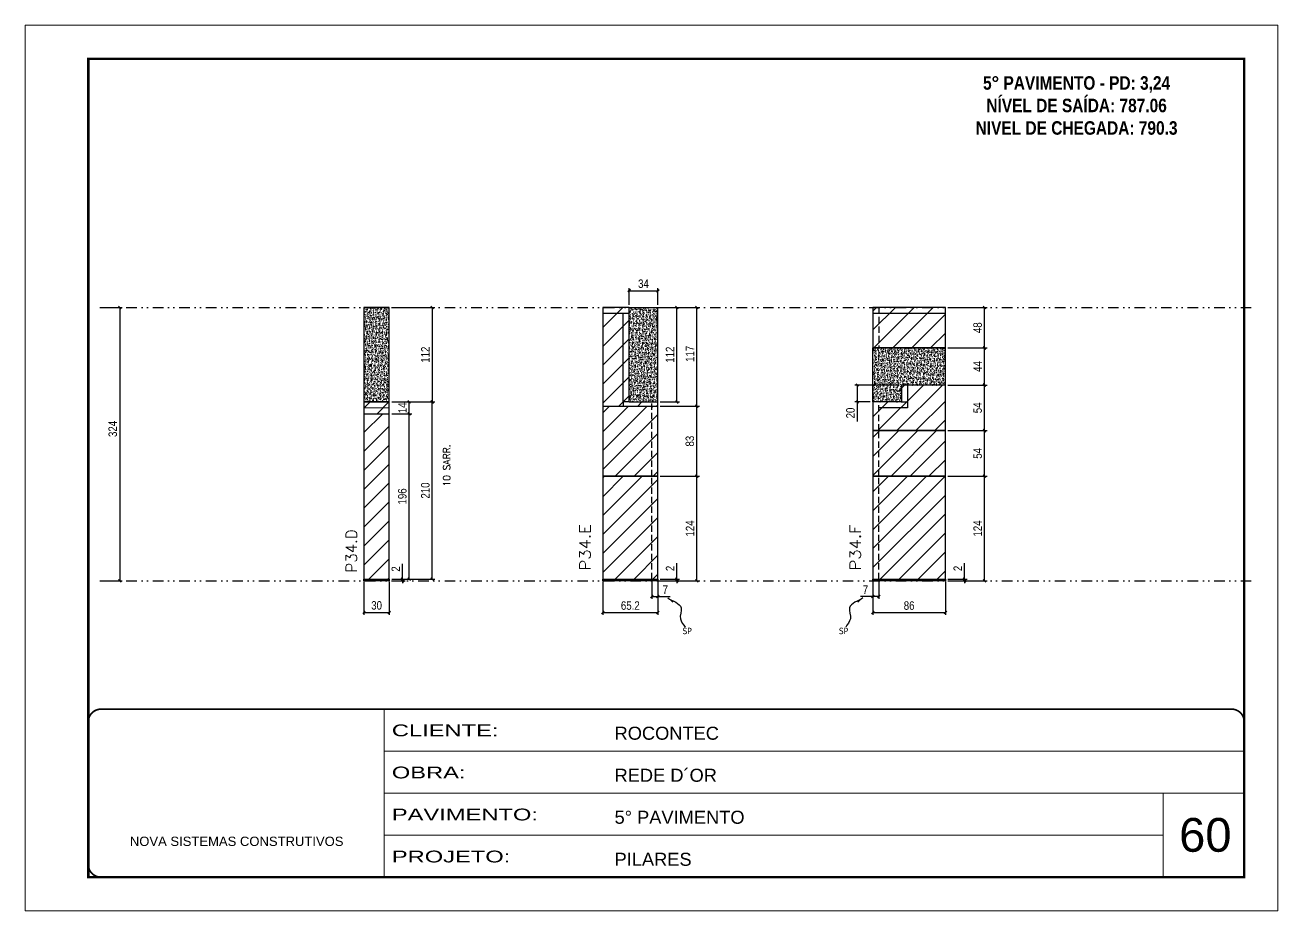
# Model space of a CAD drawing. Extents: x 28748 to 35002, y 14885 to 43501.
# Drawn here: x 33517 to 35002, y 26371 to 27421 of the extents above; entities that cross this region are included whole.
import ezdxf

# ---------------------------------------------------------------- set-up
doc = ezdxf.new("R2010")
doc.units = 0
for name, pattern in [('CONTINUO', [0]), ('DASHED', [0.75, 0.5, -0.25]), ('DIVIDE2', [0.625, 0.25, -0.125, 0, -0.125, 0, -0.125]), ('HIDDEN', [0.375, 0.25, -0.125])]:
    doc.linetypes.add(name, pattern=pattern)
for name, color, linetype, lineweight in [('CARIMBO', 255, 'Continuous', 9), ('Folhas', 255, 'Continuous', 9), ('Hachura', 251, 'Continuous', 9), ('Sarr 2.2x7', 40, 'Continuous', 9), ('SARRAFO DE PRESSAO', 251, 'DASHED', 9), ('Texto Seção', 7, 'Continuous', 15)]:
    doc.layers.add(name, color=color, linetype=linetype, lineweight=lineweight)
for name, color, linetype in [('COTA', 241, 'Continuous'), ('NOMENCLATURA', 7, 'Continuous'), ('Nível', 160, 'Continuous'), ('Painéis', 200, 'Continuous'), ('SARR_2.2x7', 40, 'Continuous'), ('Sarrafo de Pressão', 42, 'HIDDEN'), ('texto', 7, 'Continuous')]:
    doc.layers.add(name, color=color, linetype=linetype)
doc.styles.add('ARIAL', font='arial.ttf')
doc.styles.add('COTA TECNICA', font='techl___.ttf', dxfattribs={"height": 10})
doc.styles.add('COTA TECNICA-50', font='techl___.ttf', dxfattribs={"height": 10})
doc.styles.add('REGUA-120', font='ROMANS.shx', dxfattribs={"height": 15})
doc.styles.add('ROMANC', font='techb___.ttf', dxfattribs={"height": 2.5})
doc.styles.add('ROMANS', font='romans.shx')
doc.styles.get("Standard").update_dxf_attribs({"font": 'arial.ttf'})
doc.styles.add('Tecnologia', font='')
doc.styles.get('Tecnologia').set_extended_font_data('Forgotten Futurist')
doc.dimstyles.new('COTA PAINEL-50', dxfattribs={"dimtxt": 10, "dimasz": 3, "dimexe": 3, "dimexo": 3, "dimgap": 3, "dimtad": 1, "dimdec": 1, "dimzin": 12, "dimdsep": 46, "dimtxsty": 'COTA TECNICA-50', "dimblk1": 'OBLIQUE', "dimblk2": 'OBLIQUE', "dimsah": 1, "dimcen": 0.9, "dimclrd": 4, "dimclre": 4, "dimclrt": 240, "dimadec": 1, "dimazin": 3, "dimtfac": 1, "dimtdec": 1, "dimtmove": 0, "dimatfit": 3, "dimfxl": 1, "dimtolj": 1, "dimtzin": 12, "dimarcsym": 0})
doc.dimstyles.new('PAINEL', dxfattribs={"dimtxt": 10, "dimasz": 3, "dimexe": 3, "dimexo": 3, "dimgap": 3, "dimtad": 1, "dimdec": 1, "dimzin": 12, "dimdsep": 46, "dimtxsty": 'COTA TECNICA', "dimblk1": 'OBLIQUE', "dimblk2": 'OBLIQUE', "dimsah": 1, "dimcen": 0.9, "dimclrd": 4, "dimclre": 4, "dimclrt": 240, "dimadec": 1, "dimazin": 3, "dimtfac": 1, "dimtdec": 1, "dimtmove": 0, "dimatfit": 3, "dimfxl": 1, "dimtolj": 1, "dimtzin": 12, "dimarcsym": 0})
doc.dimstyles.get("Standard").update_dxf_attribs({"dimtxt": 0.18, "dimasz": 0.18, "dimexe": 0.18, "dimexo": 0.0625, "dimgap": 0.09, "dimtad": 0, "dimtih": 1, "dimtoh": 1, "dimdec": 4, "dimzin": 0, "dimdsep": 46, "dimtxsty": 'Standard', "dimcen": 0.09, "dimadec": 0, "dimazin": 0, "dimtfac": 1, "dimtdec": 4, "dimtofl": 0, "dimtmove": 0, "dimatfit": 3, "dimfxl": 1, "dimtolj": 1, "dimtzin": 0, "dimarcsym": 0})
pattern_1 = [(45, (-97089.158, -2076.637), (-11.2253202, 11.2253202), [])]

# ---------------------------------------------------------------- blocks, each defined once
blk = doc.blocks.new('9999999999')
at = {"color": 30, "linetype": 'CONTINUO'}
for p, q in [((98564.6, 34230.2), (98564.6, 34429.4)), ((98564.6, 34379.6), (99584, 34379.6)), ((98564.6, 34329.8), (99488, 34329.8)), ((99584, 34329.8), (99488, 34329.8)), ((99488, 34329.8), (99488, 34230.2)), ((98564.6, 34280), (99488, 34280))]:
    blk.add_line(p, q, dxfattribs=at)
at = {"color": 30, "linetype": 'CONTINUO', "const_width": 2}
blk.add_lwpolyline([(99584, 34230.2), (99584, 34414.4, 0.414214), (99569, 34429.4), (98229, 34429.4, 0.414214), (98214, 34414.4), (98214, 34245.2, 0.414214), (98229, 34230.2), (99584, 34230.2)], format="xyb", dxfattribs=at)
at = {"layer": 'Folhas'}
blk.add_lwpolyline([(98139, 34190.2), (99624, 34190.2), (99624, 35240.2), (98139, 35240.2)], close=True, dxfattribs=at)
at = {"layer": 'Folhas', "color": 30, "const_width": 3}
blk.add_lwpolyline([(98214, 34230.2), (99584, 34230.2), (99584, 35200.2), (98214, 35200.2)], close=True, dxfattribs=at)
at = {"color": 7, "linetype": 'Continuous', "ltscale": 5, "style": 'ARIAL'}
for s, height, p in [('ROCONTEC', 15.48, (98837.7, 34393.1)), ('REDE D´OR', 15.48, (98837.7, 34343.3)), ('5° PAVIMENTO', 15.483, (98837.7, 34293.5)), ('NOVA SISTEMAS CONSTRUTIVOS', 11.059, (98263.2, 34267.2)), ('PILARES', 15.48, (98837.7, 34243.7))]:
    blk.add_text(s, height=height, dxfattribs=at).set_placement(p)
at = {"layer": 'Folhas', "color": 7, "style": 'Tecnologia', "width": 1.5}
for s, p in [('CLIENTE:', (98573.7, 34397.2)), ('OBRA:', (98573.7, 34347.3)), ('PAVIMENTO:', (98573.7, 34297.5)), ('PROJETO:', (98573.7, 34247.7))]:
    blk.add_text(s, height=14, dxfattribs=at).set_placement(p)
blk = doc.blocks.new('_Oblique')
at = {"color": 0, "linetype": 'ByBlock', "lineweight": -2}
blk.add_line((-0.5, -0.5), (0.5, 0.5), dxfattribs=at)
blk = doc.blocks.new('*D1197')
at = {"layer": 'COTA', "color": 4, "linetype": 'ByBlock', "lineweight": -2, "transparency": 16777216}
for p, q in [((33608.3, 27086), (33632.1, 27086)), ((33629.1, 27086), (33629.1, 26762)), ((33608.3, 26762), (33632.1, 26762))]:
    blk.add_line(p, q, dxfattribs=at)
at = {"layer": 'Defpoints', "color": 0, "linetype": 'ByBlock', "transparency": 16777216}
for p in [(33605.3, 27086), (33605.3, 26762), (33629.1, 26762)]:
    blk.add_point(p, dxfattribs=at)
at = {"layer": 'COTA', "color": 4, "linetype": 'ByBlock', "lineweight": -2, "transparency": 16777216, "xscale": 3, "yscale": 3, "zscale": 3}
for p, rotation in [((33629.1, 27086), 90), ((33629.1, 26762), 270)]:
    blk.add_blockref('_Oblique', p, dxfattribs=dict(at, rotation=rotation))
at = {"layer": 'COTA', "color": 240, "linetype": 'ByBlock', "transparency": 16777216, "insert": (33620.8, 26942), "char_height": 10, "attachment_point": 5, "rotation": 90, "style": 'COTA TECNICA'}
blk.add_mtext('\\A1;324', dxfattribs=at)
blk = doc.blocks.new('*D1198')
at = {"layer": 'COTA', "color": 4, "lineweight": -2, "transparency": 16777216}
for p, q in [((33918.5, 26761), (33918.5, 26721.6)), ((33948.5, 26761), (33948.5, 26721.6)), ((33918.5, 26724.6), (33948.5, 26724.6))]:
    blk.add_line(p, q, dxfattribs=at)
at = {"layer": 'Defpoints', "color": 0, "transparency": 16777216}
for p in [(33918.5, 26764), (33948.5, 26764), (33948.5, 26724.6)]:
    blk.add_point(p, dxfattribs=at)
at = {"layer": 'COTA', "color": 4, "lineweight": -2, "transparency": 16777216, "xscale": 3, "yscale": 3, "zscale": 3, "rotation": 180}
blk.add_blockref('_Oblique', (33918.5, 26724.6), dxfattribs=at)
at = {"layer": 'COTA', "color": 4, "lineweight": -2, "transparency": 16777216, "xscale": 3, "yscale": 3, "zscale": 3}
blk.add_blockref('_Oblique', (33948.5, 26724.6), dxfattribs=at)
at = {"layer": 'COTA', "color": 240, "transparency": 16777216, "insert": (33933.5, 26732.8), "char_height": 10, "attachment_point": 5, "style": 'COTA TECNICA'}
blk.add_mtext('\\A1;30', dxfattribs=at)
blk = doc.blocks.new('*D1199')
at = {"layer": 'COTA', "color": 4, "lineweight": -2, "transparency": 16777216}
for p, q in [((33964.3, 26764), (33964.3, 26782.1)), ((33951.5, 26764), (33967.3, 26764)), ((33951.5, 26762), (33967.3, 26762)), ((33964.3, 26762), (33964.3, 26764)), ((33964.3, 26762), (33964.3, 26759))]:
    blk.add_line(p, q, dxfattribs=at)
at = {"layer": 'Defpoints', "color": 0, "transparency": 16777216}
for p in [(33948.5, 26764), (33948.5, 26762), (33964.3, 26764)]:
    blk.add_point(p, dxfattribs=at)
at = {"layer": 'COTA', "color": 4, "lineweight": -2, "transparency": 16777216, "xscale": 3, "yscale": 3, "zscale": 3}
for p, rotation in [((33964.3, 26764), 270), ((33964.3, 26762), 90)]:
    blk.add_blockref('_Oblique', p, dxfattribs=dict(at, rotation=rotation))
at = {"layer": 'COTA', "color": 240, "transparency": 16777216, "insert": (33956.3, 26776), "char_height": 10, "attachment_point": 5, "rotation": 90, "style": 'COTA TECNICA-50'}
blk.add_mtext('\\A1;2', dxfattribs=at)
blk = doc.blocks.new('*D2024')
at = {"layer": 'COTA', "color": 4, "linetype": 'ByBlock', "lineweight": -2, "transparency": 16777216}
for p, q in [((33951.5, 27086), (34002.4, 27086)), ((33999.4, 27086), (33999.4, 26974)), ((33951.5, 26974), (34002.4, 26974))]:
    blk.add_line(p, q, dxfattribs=at)
at = {"layer": 'Defpoints', "color": 0, "linetype": 'ByBlock', "transparency": 16777216}
for p in [(33948.5, 27086), (33948.5, 26974), (33999.4, 26974)]:
    blk.add_point(p, dxfattribs=at)
at = {"layer": 'COTA', "color": 4, "linetype": 'ByBlock', "lineweight": -2, "transparency": 16777216, "xscale": 3, "yscale": 3, "zscale": 3}
for p, rotation in [((33999.4, 27086), 90), ((33999.4, 26974), 270)]:
    blk.add_blockref('_Oblique', p, dxfattribs=dict(at, rotation=rotation))
at = {"layer": 'COTA', "color": 240, "linetype": 'ByBlock', "transparency": 16777216, "insert": (33991.3, 27030), "char_height": 10, "attachment_point": 5, "rotation": 90, "style": 'COTA TECNICA'}
blk.add_mtext('\\A1;112', dxfattribs=at)
blk = doc.blocks.new('*D2025')
at = {"layer": 'COTA', "color": 4, "linetype": 'ByBlock', "lineweight": -2, "transparency": 16777216}
for p, q in [((33951.5, 26974), (34002.4, 26974)), ((33999.4, 26764), (33999.4, 26974)), ((33951.5, 26764), (34002.4, 26764))]:
    blk.add_line(p, q, dxfattribs=at)
at = {"layer": 'Defpoints', "color": 0, "linetype": 'ByBlock', "transparency": 16777216}
for p in [(33948.5, 26974), (33999.4, 26974), (33948.5, 26764)]:
    blk.add_point(p, dxfattribs=at)
at = {"layer": 'COTA', "color": 4, "linetype": 'ByBlock', "lineweight": -2, "transparency": 16777216, "xscale": 3, "yscale": 3, "zscale": 3}
for p, rotation in [((33999.4, 26974), 90), ((33999.4, 26764), 270)]:
    blk.add_blockref('_Oblique', p, dxfattribs=dict(at, rotation=rotation))
at = {"layer": 'COTA', "color": 240, "linetype": 'ByBlock', "transparency": 16777216, "insert": (33991.3, 26869), "char_height": 10, "attachment_point": 5, "rotation": 90, "style": 'COTA TECNICA'}
blk.add_mtext('\\A1;210', dxfattribs=at)
blk = doc.blocks.new('*D1200')
at = {"layer": 'COTA', "color": 4, "linetype": 'ByBlock', "lineweight": -2, "transparency": 16777216}
for p, q in [((33951.5, 26960), (33975.2, 26960)), ((33972.2, 26764), (33972.2, 26960)), ((33951.5, 26764), (33975.2, 26764))]:
    blk.add_line(p, q, dxfattribs=at)
at = {"layer": 'Defpoints', "color": 0, "linetype": 'ByBlock', "transparency": 16777216}
for p in [(33948.5, 26960), (33972.2, 26960), (33948.5, 26764)]:
    blk.add_point(p, dxfattribs=at)
at = {"layer": 'COTA', "color": 4, "linetype": 'ByBlock', "lineweight": -2, "transparency": 16777216, "xscale": 3, "yscale": 3, "zscale": 3}
for p, rotation in [((33972.2, 26960), 90), ((33972.2, 26764), 270)]:
    blk.add_blockref('_Oblique', p, dxfattribs=dict(at, rotation=rotation))
at = {"layer": 'COTA', "color": 240, "linetype": 'ByBlock', "transparency": 16777216, "insert": (33964, 26862), "char_height": 10, "attachment_point": 5, "rotation": 90, "style": 'COTA TECNICA'}
blk.add_mtext('\\A1;196', dxfattribs=at)
blk = doc.blocks.new('*D1201')
at = {"layer": 'COTA', "color": 4, "linetype": 'ByBlock', "lineweight": -2, "transparency": 16777216}
for p, q in [((33951.5, 26974), (33975.2, 26974)), ((33972.2, 26960), (33972.2, 26974)), ((33951.5, 26960), (33975.2, 26960))]:
    blk.add_line(p, q, dxfattribs=at)
at = {"layer": 'Defpoints', "color": 0, "linetype": 'ByBlock', "transparency": 16777216}
for p in [(33948.5, 26974), (33972.2, 26974), (33948.5, 26960)]:
    blk.add_point(p, dxfattribs=at)
at = {"layer": 'COTA', "color": 4, "linetype": 'ByBlock', "lineweight": -2, "transparency": 16777216, "xscale": 3, "yscale": 3, "zscale": 3}
for p, rotation in [((33972.2, 26974), 90), ((33972.2, 26960), 270)]:
    blk.add_blockref('_Oblique', p, dxfattribs=dict(at, rotation=rotation))
at = {"layer": 'COTA', "color": 240, "linetype": 'ByBlock', "transparency": 16777216, "insert": (33964.1, 26967), "char_height": 10, "attachment_point": 5, "rotation": 90, "style": 'COTA TECNICA'}
blk.add_mtext('\\A1;14', dxfattribs=at)
blk = doc.blocks.new('*D1202')
at = {"layer": 'COTA', "color": 4, "lineweight": -2, "transparency": 16777216}
for p, q in [((34201.6, 26761), (34201.6, 26721.5)), ((34266.8, 26761), (34266.8, 26721.5)), ((34201.6, 26724.5), (34266.8, 26724.5))]:
    blk.add_line(p, q, dxfattribs=at)
at = {"layer": 'Defpoints', "color": 0, "transparency": 16777216}
for p in [(34201.6, 26764), (34266.8, 26764), (34266.8, 26724.5)]:
    blk.add_point(p, dxfattribs=at)
at = {"layer": 'COTA', "color": 4, "lineweight": -2, "transparency": 16777216, "xscale": 3, "yscale": 3, "zscale": 3, "rotation": 180}
blk.add_blockref('_Oblique', (34201.6, 26724.5), dxfattribs=at)
at = {"layer": 'COTA', "color": 4, "lineweight": -2, "transparency": 16777216, "xscale": 3, "yscale": 3, "zscale": 3}
blk.add_blockref('_Oblique', (34266.8, 26724.5), dxfattribs=at)
at = {"layer": 'COTA', "color": 240, "transparency": 16777216, "insert": (34234.2, 26732.6), "char_height": 10, "attachment_point": 5, "style": 'COTA TECNICA'}
blk.add_mtext('\\A1;65.2', dxfattribs=at)
blk = doc.blocks.new('*D1203')
at = {"layer": 'COTA', "color": 4, "lineweight": -2, "transparency": 16777216}
for p, q in [((34269.8, 27086), (34316.1, 27086)), ((34313.1, 26969), (34313.1, 27086)), ((34269.8, 26969), (34316.1, 26969))]:
    blk.add_line(p, q, dxfattribs=at)
at = {"layer": 'Defpoints', "color": 0, "transparency": 16777216}
for p in [(34266.8, 27086), (34313.1, 27086), (34266.8, 26969)]:
    blk.add_point(p, dxfattribs=at)
at = {"layer": 'COTA', "color": 4, "lineweight": -2, "transparency": 16777216, "xscale": 3, "yscale": 3, "zscale": 3}
for p, rotation in [((34313.1, 27086), 90), ((34313.1, 26969), 270)]:
    blk.add_blockref('_Oblique', p, dxfattribs=dict(at, rotation=rotation))
at = {"layer": 'COTA', "color": 240, "transparency": 16777216, "insert": (34305, 27031), "char_height": 10, "attachment_point": 5, "rotation": 90, "style": 'COTA TECNICA'}
blk.add_mtext('\\A1;117', dxfattribs=at)
blk = doc.blocks.new('*D1204')
at = {"layer": 'COTA', "color": 4, "lineweight": -2, "transparency": 16777216}
for p, q in [((34259.8, 26761), (34259.8, 26740.5)), ((34266.8, 26759), (34266.8, 26740.5)), ((34259.8, 26743.5), (34266.8, 26743.5)), ((34266.8, 26743.5), (34281.6, 26743.5))]:
    blk.add_line(p, q, dxfattribs=at)
at = {"layer": 'Defpoints', "color": 0, "transparency": 16777216}
for p in [(34259.8, 26764), (34266.8, 26762), (34266.8, 26743.5)]:
    blk.add_point(p, dxfattribs=at)
at = {"layer": 'COTA', "color": 4, "lineweight": -2, "transparency": 16777216, "xscale": 3, "yscale": 3, "zscale": 3, "rotation": 180}
blk.add_blockref('_Oblique', (34259.8, 26743.5), dxfattribs=at)
at = {"layer": 'COTA', "color": 4, "lineweight": -2, "transparency": 16777216, "xscale": 3, "yscale": 3, "zscale": 3}
blk.add_blockref('_Oblique', (34266.8, 26743.5), dxfattribs=at)
at = {"layer": 'COTA', "color": 240, "transparency": 16777216, "insert": (34275.7, 26751.5), "char_height": 10, "attachment_point": 5, "style": 'COTA TECNICA-50'}
blk.add_mtext('\\A1;7', dxfattribs=at)
blk = doc.blocks.new('*D1205')
at = {"layer": 'COTA', "color": 4, "lineweight": -2, "transparency": 16777216}
for p, q in [((34269.8, 26886), (34316.1, 26886)), ((34313.1, 26762), (34313.1, 26886)), ((34269.8, 26762), (34316.1, 26762))]:
    blk.add_line(p, q, dxfattribs=at)
at = {"layer": 'Defpoints', "color": 0, "transparency": 16777216}
for p in [(34266.8, 26886), (34313.1, 26886), (34266.8, 26762)]:
    blk.add_point(p, dxfattribs=at)
at = {"layer": 'COTA', "color": 4, "lineweight": -2, "transparency": 16777216, "xscale": 3, "yscale": 3, "zscale": 3}
for p, rotation in [((34313.1, 26886), 90), ((34313.1, 26762), 270)]:
    blk.add_blockref('_Oblique', p, dxfattribs=dict(at, rotation=rotation))
at = {"layer": 'COTA', "color": 240, "transparency": 16777216, "insert": (34305, 26824), "char_height": 10, "attachment_point": 5, "rotation": 90, "style": 'COTA TECNICA-50'}
blk.add_mtext('\\A1;124', dxfattribs=at)
blk = doc.blocks.new('*D1206')
at = {"layer": 'COTA', "color": 4, "lineweight": -2, "transparency": 16777216}
for p, q in [((34289.4, 26764), (34289.4, 26782.8)), ((34269.8, 26764), (34292.4, 26764)), ((34269.8, 26762), (34292.4, 26762)), ((34289.4, 26762), (34289.4, 26764)), ((34289.4, 26762), (34289.4, 26759))]:
    blk.add_line(p, q, dxfattribs=at)
at = {"layer": 'Defpoints', "color": 0, "transparency": 16777216}
for p in [(34266.8, 26764), (34266.8, 26762), (34289.4, 26762)]:
    blk.add_point(p, dxfattribs=at)
at = {"layer": 'COTA', "color": 4, "lineweight": -2, "transparency": 16777216, "xscale": 3, "yscale": 3, "zscale": 3}
for p, rotation in [((34289.4, 26764), 270), ((34289.4, 26762), 90)]:
    blk.add_blockref('_Oblique', p, dxfattribs=dict(at, rotation=rotation))
at = {"layer": 'COTA', "color": 240, "transparency": 16777216, "insert": (34281.4, 26776.7), "char_height": 10, "attachment_point": 5, "rotation": 90, "style": 'COTA TECNICA-50'}
blk.add_mtext('\\A1;2', dxfattribs=at)
blk = doc.blocks.new('*D1207')
at = {"layer": 'COTA', "color": 4, "linetype": 'ByBlock', "lineweight": -2, "transparency": 16777216}
for p, q in [((34269.8, 26969), (34316.1, 26969)), ((34313.1, 26886), (34313.1, 26969)), ((34269.8, 26886), (34316.1, 26886))]:
    blk.add_line(p, q, dxfattribs=at)
at = {"layer": 'Defpoints', "color": 0, "linetype": 'ByBlock', "transparency": 16777216}
for p in [(34266.8, 26969), (34313.1, 26969), (34266.8, 26886)]:
    blk.add_point(p, dxfattribs=at)
at = {"layer": 'COTA', "color": 4, "linetype": 'ByBlock', "lineweight": -2, "transparency": 16777216, "xscale": 3, "yscale": 3, "zscale": 3}
for p, rotation in [((34313.1, 26969), 90), ((34313.1, 26886), 270)]:
    blk.add_blockref('_Oblique', p, dxfattribs=dict(at, rotation=rotation))
at = {"layer": 'COTA', "color": 240, "linetype": 'ByBlock', "transparency": 16777216, "insert": (34304.8, 26927.5), "char_height": 10, "attachment_point": 5, "rotation": 90, "style": 'COTA TECNICA'}
blk.add_mtext('\\A1;83', dxfattribs=at)
blk = doc.blocks.new('*D1208')
at = {"layer": 'COTA', "color": 4, "lineweight": -2, "transparency": 16777216}
for p, q in [((34521.7, 26761), (34521.7, 26721.5)), ((34607.7, 26761), (34607.7, 26721.5)), ((34521.7, 26724.5), (34607.7, 26724.5))]:
    blk.add_line(p, q, dxfattribs=at)
at = {"layer": 'Defpoints', "color": 0, "transparency": 16777216}
for p in [(34521.7, 26764), (34607.7, 26764), (34607.7, 26724.5)]:
    blk.add_point(p, dxfattribs=at)
at = {"layer": 'COTA', "color": 4, "lineweight": -2, "transparency": 16777216, "xscale": 3, "yscale": 3, "zscale": 3, "rotation": 180}
blk.add_blockref('_Oblique', (34521.7, 26724.5), dxfattribs=at)
at = {"layer": 'COTA', "color": 4, "lineweight": -2, "transparency": 16777216, "xscale": 3, "yscale": 3, "zscale": 3}
blk.add_blockref('_Oblique', (34607.7, 26724.5), dxfattribs=at)
at = {"layer": 'COTA', "color": 240, "transparency": 16777216, "insert": (34564.7, 26732.6), "char_height": 10, "attachment_point": 5, "style": 'COTA TECNICA'}
blk.add_mtext('\\A1;86', dxfattribs=at)
blk = doc.blocks.new('*D1209')
at = {"layer": 'COTA', "color": 4, "lineweight": -2, "transparency": 16777216}
for p, q in [((34528.7, 26761), (34528.7, 26740.5)), ((34521.7, 26759), (34521.7, 26740.5)), ((34521.7, 26743.5), (34507, 26743.5)), ((34528.7, 26743.5), (34521.7, 26743.5))]:
    blk.add_line(p, q, dxfattribs=at)
at = {"layer": 'Defpoints', "color": 0, "transparency": 16777216}
for p in [(34521.7, 26762), (34528.7, 26764), (34521.7, 26743.5)]:
    blk.add_point(p, dxfattribs=at)
at = {"layer": 'COTA', "color": 4, "lineweight": -2, "transparency": 16777216, "xscale": 3, "yscale": 3, "zscale": 3, "rotation": 180}
blk.add_blockref('_Oblique', (34521.7, 26743.5), dxfattribs=at)
at = {"layer": 'COTA', "color": 4, "lineweight": -2, "transparency": 16777216, "xscale": 3, "yscale": 3, "zscale": 3}
blk.add_blockref('_Oblique', (34528.7, 26743.5), dxfattribs=at)
at = {"layer": 'COTA', "color": 240, "transparency": 16777216, "insert": (34512.9, 26751.5), "char_height": 10, "attachment_point": 5, "style": 'COTA TECNICA-50'}
blk.add_mtext('\\A1;7', dxfattribs=at)
blk = doc.blocks.new('*D1210')
at = {"layer": 'COTA', "color": 4, "lineweight": -2, "transparency": 16777216}
for p, q in [((34610.7, 26886), (34657, 26886)), ((34654, 26762), (34654, 26886)), ((34610.7, 26762), (34657, 26762))]:
    blk.add_line(p, q, dxfattribs=at)
at = {"layer": 'Defpoints', "color": 0, "transparency": 16777216}
for p in [(34607.7, 26886), (34654, 26886), (34607.7, 26762)]:
    blk.add_point(p, dxfattribs=at)
at = {"layer": 'COTA', "color": 4, "lineweight": -2, "transparency": 16777216, "xscale": 3, "yscale": 3, "zscale": 3}
for p, rotation in [((34654, 26886), 90), ((34654, 26762), 270)]:
    blk.add_blockref('_Oblique', p, dxfattribs=dict(at, rotation=rotation))
at = {"layer": 'COTA', "color": 240, "transparency": 16777216, "insert": (34645.9, 26824), "char_height": 10, "attachment_point": 5, "rotation": 90, "style": 'COTA TECNICA-50'}
blk.add_mtext('\\A1;124', dxfattribs=at)
blk = doc.blocks.new('*D1211')
at = {"layer": 'COTA', "color": 4, "lineweight": -2, "transparency": 16777216}
for p, q in [((34630.3, 26764), (34630.3, 26782.8)), ((34610.7, 26764), (34633.3, 26764)), ((34610.7, 26762), (34633.3, 26762)), ((34630.3, 26762), (34630.3, 26764)), ((34630.3, 26762), (34630.3, 26759))]:
    blk.add_line(p, q, dxfattribs=at)
at = {"layer": 'Defpoints', "color": 0, "transparency": 16777216}
for p in [(34607.7, 26764), (34607.7, 26762), (34630.3, 26762)]:
    blk.add_point(p, dxfattribs=at)
at = {"layer": 'COTA', "color": 4, "lineweight": -2, "transparency": 16777216, "xscale": 3, "yscale": 3, "zscale": 3}
for p, rotation in [((34630.3, 26764), 270), ((34630.3, 26762), 90)]:
    blk.add_blockref('_Oblique', p, dxfattribs=dict(at, rotation=rotation))
at = {"layer": 'COTA', "color": 240, "transparency": 16777216, "insert": (34622.3, 26776.7), "char_height": 10, "attachment_point": 5, "rotation": 90, "style": 'COTA TECNICA-50'}
blk.add_mtext('\\A1;2', dxfattribs=at)
blk = doc.blocks.new('*D1212')
at = {"layer": 'COTA', "color": 4, "linetype": 'ByBlock', "lineweight": -2, "transparency": 16777216}
for p, q in [((34269.8, 27086), (34292.4, 27086)), ((34289.4, 26974), (34289.4, 27086)), ((34269.8, 26974), (34292.4, 26974))]:
    blk.add_line(p, q, dxfattribs=at)
at = {"layer": 'Defpoints', "color": 0, "linetype": 'ByBlock', "transparency": 16777216}
for p in [(34266.8, 27086), (34289.4, 27086), (34266.8, 26974)]:
    blk.add_point(p, dxfattribs=at)
at = {"layer": 'COTA', "color": 4, "linetype": 'ByBlock', "lineweight": -2, "transparency": 16777216, "xscale": 3, "yscale": 3, "zscale": 3}
for p, rotation in [((34289.4, 27086), 90), ((34289.4, 26974), 270)]:
    blk.add_blockref('_Oblique', p, dxfattribs=dict(at, rotation=rotation))
at = {"layer": 'COTA', "color": 240, "linetype": 'ByBlock', "transparency": 16777216, "insert": (34281.3, 27030), "char_height": 10, "attachment_point": 5, "rotation": 90, "style": 'COTA TECNICA'}
blk.add_mtext('\\A1;112', dxfattribs=at)
blk = doc.blocks.new('*D1213')
at = {"layer": 'COTA', "color": 4, "linetype": 'ByBlock', "lineweight": -2, "transparency": 16777216}
for p, q in [((34610.7, 26940), (34657, 26940)), ((34654, 26886), (34654, 26940)), ((34610.7, 26886), (34657, 26886))]:
    blk.add_line(p, q, dxfattribs=at)
at = {"layer": 'Defpoints', "color": 0, "linetype": 'ByBlock', "transparency": 16777216}
for p in [(34607.7, 26940), (34654, 26940), (34607.7, 26886)]:
    blk.add_point(p, dxfattribs=at)
at = {"layer": 'COTA', "color": 4, "linetype": 'ByBlock', "lineweight": -2, "transparency": 16777216, "xscale": 3, "yscale": 3, "zscale": 3}
for p, rotation in [((34654, 26940), 90), ((34654, 26886), 270)]:
    blk.add_blockref('_Oblique', p, dxfattribs=dict(at, rotation=rotation))
at = {"layer": 'COTA', "color": 240, "linetype": 'ByBlock', "transparency": 16777216, "insert": (34645.9, 26913), "char_height": 10, "attachment_point": 5, "rotation": 90, "style": 'COTA TECNICA'}
blk.add_mtext('\\A1;54', dxfattribs=at)
blk = doc.blocks.new('*D1214')
at = {"layer": 'COTA', "color": 4, "linetype": 'ByBlock', "lineweight": -2, "transparency": 16777216}
for p, q in [((34610.7, 26994), (34657, 26994)), ((34654, 26940), (34654, 26994)), ((34610.7, 26940), (34657, 26940))]:
    blk.add_line(p, q, dxfattribs=at)
at = {"layer": 'Defpoints', "color": 0, "linetype": 'ByBlock', "transparency": 16777216}
for p in [(34607.7, 26994), (34654, 26994), (34607.7, 26940)]:
    blk.add_point(p, dxfattribs=at)
at = {"layer": 'COTA', "color": 4, "linetype": 'ByBlock', "lineweight": -2, "transparency": 16777216, "xscale": 3, "yscale": 3, "zscale": 3}
for p, rotation in [((34654, 26994), 90), ((34654, 26940), 270)]:
    blk.add_blockref('_Oblique', p, dxfattribs=dict(at, rotation=rotation))
at = {"layer": 'COTA', "color": 240, "linetype": 'ByBlock', "transparency": 16777216, "insert": (34645.9, 26967), "char_height": 10, "attachment_point": 5, "rotation": 90, "style": 'COTA TECNICA'}
blk.add_mtext('\\A1;54', dxfattribs=at)
blk = doc.blocks.new('*D2026')
at = {"layer": 'COTA', "color": 4, "lineweight": -2, "transparency": 16777216}
for p, q in [((34552.7, 26994), (34500.3, 26994)), ((34503.3, 26994), (34503.3, 26974)), ((34518.7, 26974), (34500.3, 26974)), ((34503.3, 26974), (34503.3, 26950.8))]:
    blk.add_line(p, q, dxfattribs=at)
at = {"layer": 'Defpoints', "color": 0, "transparency": 16777216}
for p in [(34555.7, 26994), (34503.3, 26974), (34521.7, 26974)]:
    blk.add_point(p, dxfattribs=at)
at = {"layer": 'COTA', "color": 4, "lineweight": -2, "transparency": 16777216, "xscale": 3, "yscale": 3, "zscale": 3}
for p, rotation in [((34503.3, 26994), 90), ((34503.3, 26974), 270)]:
    blk.add_blockref('_Oblique', p, dxfattribs=dict(at, rotation=rotation))
at = {"layer": 'COTA', "color": 240, "transparency": 16777216, "insert": (34495.2, 26960.9), "char_height": 10, "attachment_point": 5, "rotation": 90, "style": 'COTA TECNICA'}
blk.add_mtext('\\A1;20', dxfattribs=at)
blk = doc.blocks.new('*D2112')
at = {"layer": 'COTA', "color": 4, "lineweight": -2, "transparency": 16777216}
for p, q in [((34610.7, 27038), (34657, 27038)), ((34654, 26994), (34654, 27038)), ((34610.7, 26994), (34657, 26994))]:
    blk.add_line(p, q, dxfattribs=at)
at = {"layer": 'Defpoints', "color": 0, "transparency": 16777216}
for p in [(34607.7, 27038), (34654, 27038), (34607.7, 26994)]:
    blk.add_point(p, dxfattribs=at)
at = {"layer": 'COTA', "color": 4, "lineweight": -2, "transparency": 16777216, "xscale": 3, "yscale": 3, "zscale": 3}
for p, rotation in [((34654, 27038), 90), ((34654, 26994), 270)]:
    blk.add_blockref('_Oblique', p, dxfattribs=dict(at, rotation=rotation))
at = {"layer": 'COTA', "color": 240, "transparency": 16777216, "insert": (34645.9, 27016), "char_height": 10, "attachment_point": 5, "rotation": 90, "style": 'COTA TECNICA-50'}
blk.add_mtext('\\A1;44', dxfattribs=at)
blk = doc.blocks.new('*D2182')
at = {"layer": 'COTA', "color": 4, "lineweight": -2, "transparency": 16777216}
for p, q in [((34232.8, 27089), (34232.8, 27108.8)), ((34232.8, 27105.8), (34266.8, 27105.8)), ((34266.8, 27089), (34266.8, 27108.8))]:
    blk.add_line(p, q, dxfattribs=at)
at = {"layer": 'Defpoints', "color": 0, "transparency": 16777216}
for p in [(34266.8, 27105.8), (34232.8, 27086), (34266.8, 27086)]:
    blk.add_point(p, dxfattribs=at)
at = {"layer": 'COTA', "color": 4, "lineweight": -2, "transparency": 16777216, "xscale": 3, "yscale": 3, "zscale": 3, "rotation": 180}
blk.add_blockref('_Oblique', (34232.8, 27105.8), dxfattribs=at)
at = {"layer": 'COTA', "color": 4, "lineweight": -2, "transparency": 16777216, "xscale": 3, "yscale": 3, "zscale": 3}
blk.add_blockref('_Oblique', (34266.8, 27105.8), dxfattribs=at)
at = {"layer": 'COTA', "color": 240, "transparency": 16777216, "insert": (34249.8, 27114.1), "char_height": 10, "attachment_point": 5, "style": 'COTA TECNICA-50'}
blk.add_mtext('\\A1;34', dxfattribs=at)
blk = doc.blocks.new('*D1450')
at = {"layer": 'COTA', "color": 4, "lineweight": -2, "transparency": 16777216}
for p, q in [((34610.7, 27086), (34657, 27086)), ((34654, 27038), (34654, 27086)), ((34610.7, 27038), (34657, 27038))]:
    blk.add_line(p, q, dxfattribs=at)
at = {"layer": 'Defpoints', "color": 0, "transparency": 16777216}
for p in [(34607.7, 27086), (34654, 27086), (34607.7, 27038)]:
    blk.add_point(p, dxfattribs=at)
at = {"layer": 'COTA', "color": 4, "lineweight": -2, "transparency": 16777216, "xscale": 3, "yscale": 3, "zscale": 3}
for p, rotation in [((34654, 27086), 90), ((34654, 27038), 270)]:
    blk.add_blockref('_Oblique', p, dxfattribs=dict(at, rotation=rotation))
at = {"layer": 'COTA', "color": 240, "transparency": 16777216, "insert": (34645.9, 27062), "char_height": 10, "attachment_point": 5, "rotation": 90, "style": 'COTA TECNICA-50'}
blk.add_mtext('\\A1;48', dxfattribs=at)

msp = doc.modelspace()

# ---------------------------------------------------------------- hatches: boundary and pattern name
at = {"layer": 'COTA', "linetype": 'ByBlock'}
h = msp.add_hatch(dxfattribs=at)
h.set_pattern_fill('AR-CONC', color=256, scale=0.03)
h.set_pattern_definition([(50, (-96208.1223, -4426.787), (5.46554007, -0.47817257), [0.5715, -6.2865]), (355, (-96208.122, -4426.787), (-1.05730264, 5.73170536), [0.4572, -5.02921753]), (100.4514447, (-96207.667, -4426.827), (4.40823741, 5.25353256), [0.48570026, -5.34270734]), (46.1842, (-96208.122, -4425.263), (8.13237123, -1.26126984), [0.85725, -9.42975]), (96.6355576, (-96207.4446, -4425.368), (7.122124, 7.42278374), [0.7285507, -8.01406824]), (351.184151, (-96208.122, -4425.263), (7.122124, 7.42278374), [0.685799, -7.54379196]), (21, (-96207.3603, -4425.644), (4.54843174, -3.06795595), [0.5715, -6.2865]), (326, (-96207.36, -4425.644), (1.85406085, 5.52563898), [0.4572, -5.0292]), (71.451445, (-96206.981, -4425.8996), (6.40249258, 2.45768307), [0.48570026, -5.34269813]), (37.5, (-96208.1223, -4426.787), (0.092658098, 2.536651166), [0, -4.96824, 0, -5.1054, 0, -5.04825]), (7.5, (-96208.1223, -4426.787), (2.004589875, 3.005417245), [0, -2.91084, 0, -4.85394, 0, -1.92405]), (327.5, (-96209.8215, -4426.787), (4.067717855, -0.17186232), [0, -1.905, 0, -5.9436, 0, -7.8867]), (317.5, (-96210.5835, -4426.787), (4.44387544, 0.76279473), [0, -2.4765, 0, -3.94716, 0, -5.6007])])
h.paths.add_polyline_path([(33918.48, 26973.98), (33948.48, 26973.98), (33948.48, 27085.98), (33918.48, 27085.98)])
h = msp.add_hatch(dxfattribs=at)
h.set_pattern_fill('AR-CONC', color=256, scale=0.03)
h.set_pattern_definition([(50, (-97089.158, -2186.6368), (5.46554007, -0.47817257), [0.5715, -6.2865]), (355, (-97089.158, -2186.637), (-1.05730264, 5.73170536), [0.4572, -5.02921753]), (100.4514447, (-97088.7025, -2186.6766), (4.40823741, 5.25353256), [0.48570026, -5.34270734]), (46.1842, (-97089.158, -2185.113), (8.13237123, -1.26126984), [0.85725, -9.42975]), (96.6355576, (-97088.48, -2185.218), (7.122124, 7.42278374), [0.7285507, -8.01406824]), (351.184151, (-97089.158, -2185.113), (7.122124, 7.42278374), [0.685799, -7.54379196]), (21, (-97088.396, -2185.4938), (4.54843174, -3.06795595), [0.5715, -6.2865]), (326, (-97088.396, -2185.494), (1.85406085, 5.52563898), [0.4572, -5.0292]), (71.451445, (-97088.017, -2185.7494), (6.40249258, 2.45768307), [0.48570026, -5.34269813]), (37.5, (-97089.158, -2186.6368), (0.092658098, 2.536651166), [0, -4.96824, 0, -5.1054, 0, -5.04825]), (7.5, (-97089.158, -2186.6368), (2.004589875, 3.005417245), [0, -2.91084, 0, -4.85394, 0, -1.92405]), (327.5, (-97090.8572, -2186.6368), (4.067717855, -0.17186232), [0, -1.905, 0, -5.9436, 0, -7.8867]), (317.5, (-97091.6192, -2186.6368), (4.44387544, 0.76279473), [0, -2.4765, 0, -3.94716, 0, -5.6007])])
h.paths.add_polyline_path([(34266.85, 27085.98), (34232.85, 27085.98)], flags=17)
h.paths.add_polyline_path([(34232.85, 27085.98), (34232.85, 26973.98), (34266.85, 26973.98), (34266.85, 27085.98)])
h = msp.add_hatch(dxfattribs=at)
h.set_pattern_fill('AR-CONC', color=256, scale=0.03)
h.set_pattern_definition([(50, (28982.8086, 36632.8853), (5.46554, -0.4781726), [0.5715, -6.2865]), (355, (28982.8086, 36632.885), (-1.0573026, 5.7317054), [0.4572, -5.0292175]), (100.451445, (28983.264, 36632.8454), (4.4082374, 5.2535326), [0.4857003, -5.3427073]), (46.1842, (28982.8086, 36634.409), (8.1323712, -1.26127), [0.85725, -9.42975]), (96.63556, (28983.486, 36634.304), (7.122124, 7.422784), [0.728551, -8.014068]), (351.18415, (28982.809, 36634.409), (7.122124, 7.422784), [0.685799, -7.543792]), (21, (28983.5706, 36634.0283), (4.5484317, -3.067956), [0.5715, -6.2865]), (326, (28983.5706, 36634.028), (1.8540609, 5.525639), [0.4572, -5.0292]), (71.451445, (28983.9496, 36633.7726), (6.4024926, 2.457683), [0.4857003, -5.342698]), (37.5, (28982.8086, 36632.8853), (0.0926581, 2.53665117), [0, -4.96824, 0, -5.1054, 0, -5.04825]), (7.5, (28982.8086, 36632.8853), (2.0045899, 3.00541724), [0, -2.91084, 0, -4.85394, 0, -1.92405]), (327.5, (28981.1093, 36632.8853), (4.06771786, -0.17186232), [0, -1.905, 0, -5.9436, 0, -7.8867]), (317.5, (28980.3473, 36632.8853), (4.4438754, 0.7627947), [0, -2.4765, 0, -3.94716, 0, -5.6007])])
h.paths.add_polyline_path([(34607.73, 26993.98), (34607.73, 27037.98), (34521.73, 27037.98), (34521.73, 26973.98), (34555.73, 26973.98), (34555.73, 26993.98)])
at = {"layer": 'Hachura'}
h = msp.add_hatch(dxfattribs=at)
h.set_pattern_fill('ANSI31', color=256, scale=5)
h.paths.add_polyline_path([(34232.85, 27085.98), (34201.65, 27085.98), (34201.65, 26968.98), (34266.85, 26968.98), (34266.85, 26973.98), (34232.85, 26973.98)])
at = {"layer": 'Hachura', "linetype": 'ByBlock'}
h = msp.add_hatch(dxfattribs=at)
h.set_pattern_fill('ANSI31', color=256, scale=5)
h.set_pattern_definition([(45, (28982.809, 33217.16), (-11.22532, 11.22532), [])])
h.paths.add_polyline_path([(34521.73, 27085.98), (34521.73, 27037.98), (34607.73, 27037.98), (34607.73, 27085.98)])
h = msp.add_hatch(dxfattribs=at)
h.set_pattern_fill('ANSI31', color=256, scale=5)
h.set_pattern_definition([(45, (28982.809, 33159.16), (-11.22532, 11.22532), [])])
h.paths.add_polyline_path([(34607.73, 26939.98), (34607.73, 26993.98), (34555.73, 26993.98), (34555.73, 26973.98), (34521.73, 26973.98), (34521.73, 26939.98)])
h = msp.add_hatch(dxfattribs=at)
h.set_pattern_fill('ANSI31', color=256, scale=5)
h.set_pattern_definition([(45, (28982.809, 36668.885), (-11.22532, 11.22532), [])])
h.paths.add_polyline_path([(33948.48, 26973.98), (33918.48, 26973.98), (33918.48, 26964.98), (33918.48, 26959.98), (33948.48, 26959.98), (33948.48, 26964.98)])
h = msp.add_hatch(dxfattribs=at)
h.set_pattern_fill('ANSI31', color=256, scale=5)
h.set_pattern_definition([(45, (28982.809, 36716.885), (-11.22532, 11.22532), [])])
h.paths.add_polyline_path([(34201.65, 26885.98), (34266.85, 26885.98), (34266.85, 26968.98), (34201.65, 26968.98)])
h = msp.add_hatch(dxfattribs=at)
h.set_pattern_fill('ANSI31', color=256, scale=5)
h.set_pattern_definition(pattern_1)
h.paths.add_polyline_path([(33918.48, 26959.98), (33918.48, 26763.98), (33948.48, 26763.98), (33948.48, 26959.98)])
h = msp.add_hatch(dxfattribs=at)
h.set_pattern_fill('ANSI31', color=256, scale=5)
h.set_pattern_definition([(45, (-97089.158, -2124.637), (-11.2253202, 11.2253202), [])])
h.paths.add_polyline_path([(34607.73, 26939.98), (34521.73, 26939.98), (34521.73, 26885.98), (34607.73, 26885.98)])
h = msp.add_hatch(dxfattribs=at)
h.set_pattern_fill('ANSI31', color=256, scale=5)
h.set_pattern_definition(pattern_1)
h.paths.add_polyline_path([(34266.85, 26885.98), (34201.65, 26885.98), (34201.65, 26763.98), (34266.85, 26763.98)])
h = msp.add_hatch(dxfattribs=at)
h.set_pattern_fill('ANSI31', color=256, scale=5)
h.set_pattern_definition(pattern_1)
h.paths.add_polyline_path([(34607.73, 26885.98), (34521.73, 26885.98), (34521.73, 26763.98), (34607.73, 26763.98)])

# ---------------------------------------------------------------- linework, layer by layer
at = {"layer": 'COTA', "linetype": 'ByBlock'}
for p, q in [((34232.85, 27085.98), (34266.85, 27085.98)), ((34266.85, 26973.98), (34266.85, 27085.98)), ((34521.73, 26973.98), (34521.73, 27037.98)), ((34607.73, 27037.98), (34521.73, 27037.98)), ((34607.73, 26993.98), (34607.73, 27037.98))]:
    msp.add_line(p, q, dxfattribs=at)
msp.add_lwpolyline([(33918.48, 26973.98), (33948.48, 26973.98), (33948.48, 27085.98), (33918.48, 27085.98)], close=True, dxfattribs=at)
at = {"layer": 'Nível', "color": 4, "linetype": 'DIVIDE2', "ltscale": 50}
for p, q in [((33605.34, 27085.98), (34975.34, 27085.98)), ((33605.34, 26761.98), (34975.34, 26761.98))]:
    msp.add_line(p, q, dxfattribs=at)
at = {"layer": 'Painéis'}
for p, q in [((34232.85, 27085.98), (34201.65, 27085.98)), ((34201.65, 27085.98), (34201.65, 26968.98)), ((34232.85, 26973.98), (34232.85, 27085.98)), ((34607.73, 27085.98), (34521.73, 27085.98)), ((34521.73, 27085.98), (34521.73, 27037.98)), ((34607.73, 27037.98), (34607.73, 27085.98)), ((34521.73, 27037.98), (34607.73, 27037.98)), ((34607.73, 26993.98), (34555.73, 26993.98)), ((34555.73, 26993.98), (34555.73, 26973.98)), ((34607.73, 26939.98), (34607.73, 26993.98)), ((33948.48, 26973.98), (33918.48, 26973.98)), ((34201.65, 26968.98), (34201.65, 26885.98)), ((34201.65, 26968.98), (34266.85, 26968.98)), ((34201.65, 26968.98), (34266.85, 26968.98)), ((34232.85, 26973.98), (34266.85, 26973.98)), ((34266.85, 26968.98), (34266.85, 26973.98)), ((34266.85, 26885.98), (34266.85, 26968.98)), ((34521.73, 26973.98), (34521.73, 26939.98)), ((34555.73, 26973.98), (34521.73, 26973.98)), ((33918.48, 26964.98), (33918.48, 26763.98)), ((33918.48, 26959.98), (33948.48, 26959.98)), ((33948.48, 26763.98), (33948.48, 26964.98)), ((34521.73, 26939.98), (34607.73, 26939.98)), ((34607.73, 26939.98), (34521.73, 26939.98)), ((34521.73, 26939.98), (34521.73, 26885.98)), ((34607.73, 26885.98), (34607.73, 26939.98)), ((34201.65, 26885.98), (34266.85, 26885.98)), ((34521.73, 26885.98), (34607.73, 26885.98)), ((33918.48, 26763.98), (33948.48, 26763.98)), ((33918.48, 26763.98), (33948.48, 26763.98)), ((33918.48, 26761.98), (33918.48, 26763.98)), ((33948.48, 26761.98), (33918.48, 26761.98)), ((33948.48, 26763.98), (33948.48, 26761.98))]:
    msp.add_line(p, q, dxfattribs=at)
msp.add_lwpolyline([(33948.48, 26964.98), (33948.48, 26973.98), (33918.48, 26973.98), (33918.48, 26964.98)], dxfattribs=at)
for points in [[(34201.65, 26763.98), (34266.85, 26763.98), (34266.85, 26885.98), (34201.65, 26885.98)], [(34521.73, 26763.98), (34607.73, 26763.98), (34607.73, 26885.98), (34521.73, 26885.98)], [(34201.65, 26763.98), (34266.85, 26763.98), (34266.85, 26761.98), (34201.65, 26761.98)], [(34521.73, 26763.98), (34607.73, 26763.98), (34607.73, 26761.98), (34521.73, 26761.98)]]:
    msp.add_lwpolyline(points, close=True, dxfattribs=at)
at = {"layer": 'Sarr 2.2x7'}
msp.add_line((33918.48, 26966.98), (33948.48, 26966.98), dxfattribs=at)
at = {"layer": 'SARR_2.2x7'}
for p, q in [((34232.85, 27078.98), (34201.65, 27078.98)), ((34225.85, 26973.98), (34225.85, 27078.98)), ((34607.73, 27078.98), (34521.73, 27078.98)), ((34562.73, 26993.98), (34562.73, 26973.98)), ((34232.85, 26973.98), (34225.85, 26973.98)), ((34225.85, 26973.98), (34225.85, 26968.98)), ((34225.85, 26968.98), (34259.85, 26968.98)), ((34555.73, 26973.98), (34562.73, 26973.98)), ((34562.73, 26973.98), (34562.73, 26966.98)), ((34562.73, 26966.98), (34528.73, 26966.98))]:
    msp.add_line(p, q, dxfattribs=at)
at = {"layer": 'Sarrafo de Pressão', "ltscale": 30}
for p, q in [((34528.73, 27085.98), (34528.73, 27037.98)), ((34259.85, 26885.98), (34259.85, 26973.98)), ((34259.85, 26968.98), (34259.85, 26966.98)), ((34528.73, 26939.98), (34528.73, 26973.98)), ((34528.73, 26885.98), (34528.73, 26939.98)), ((34259.85, 26763.98), (34259.85, 26885.98)), ((34528.73, 26763.98), (34528.73, 26885.98))]:
    msp.add_line(p, q, dxfattribs=at)

# ---------------------------------------------------------------- block references
at = {"layer": 'SARRAFO DE PRESSAO', "color": 6, "linetype": 'ByBlock'}
msp.add_blockref('9999999999', (-64622.14, -7819.51), dxfattribs=at)

# ---------------------------------------------------------------- texts
at = {"layer": 'CARIMBO', "style": 'ARIAL'}
msp.add_text('60', height=40, dxfattribs=at).set_placement((34884.7, 26440.84))
at = {"layer": 'NOMENCLATURA', "color": 2, "insert": (34763.17, 27386.75), "char_height": 16, "attachment_point": 2, "style": 'ROMANC'}
msp.add_mtext_dynamic_manual_height_columns('\\P5° PAVIMENTO - PD: 3,24\\PNÍVEL DE SAÍDA: 787.06\\PNIVEL DE CHEGADA: 790.3', width=300.2766, gutter_width=1, heights=[0], dxfattribs=at)
at = {"layer": 'texto', "color": 0, "char_height": 7.5, "attachment_point": 5}
for insert in [(34301.62, 26702.48), (34486.95, 26702.48)]:
    msp.add_mtext('{\\fTahoma|b0|i0|c0|p34;\\C4;SP}', dxfattribs=dict(at, insert=insert))
at = {"layer": 'Texto Seção', "linetype": 'Continuous', "style": 'ROMANS'}
msp.add_text('10 SARR.', height=8, rotation=90, dxfattribs=at).set_placement((34020.57, 26873.62))
at = {"layer": 'Texto Seção', "style": 'REGUA-120'}
msp.add_text('P34.D', height=13, rotation=90, dxfattribs=at).set_placement((33910.23, 26771.75))
at = {"layer": 'Texto Seção', "style": 'REGUA-120', "width": 1.1}
for s, p in [('P34.E', (34187.18, 26774.04)), ('P34.F', (34507.27, 26774.04))]:
    msp.add_text(s, height=13, rotation=90, dxfattribs=at).set_placement(p)

# ---------------------------------------------------------------- dimensions: what is measured, and where the dimension line sits
at = {"layer": 'COTA'}
for base, p1, p2, picture, middle in [((34266.85, 27105.83), (34232.85, 27085.98), (34266.85, 27085.98), '*D2182', (34249.85, 27114.05)), ((34266.85, 26743.47), (34259.85, 26763.98), (34266.85, 26761.98), '*D1204', (34275.71, 26751.54))]:
    dim = msp.add_linear_dim(base=base, p1=p1, p2=p2, dimstyle='COTA PAINEL-50', dxfattribs=at)
    dim.commit()
    dim.dimension.update_dxf_attribs({"geometry": picture, "text_midpoint": middle})
at = {"layer": 'COTA', "linetype": 'ByBlock'}
dim = msp.add_linear_dim(base=(33629.06, 26761.98), p1=(33605.34, 27085.98), p2=(33605.34, 26761.98), angle=90, dimstyle='PAINEL', dxfattribs=at)
dim.commit()
dim.dimension.update_dxf_attribs({"geometry": '*D1197', "text_midpoint": (33629.06, 26941.98), "dimtype": 160})
for base, p1, p2, picture, middle in [((33999.38, 26973.98), (33948.48, 27085.98), (33948.48, 26973.98), '*D2024', (33991.32, 27029.98)), ((34289.37, 27085.98), (34266.85, 26973.98), (34266.85, 27085.98), '*D1212', (34281.31, 27029.98)), ((34653.97, 26993.98), (34607.73, 26939.98), (34607.73, 26993.98), '*D1214', (34645.86, 26966.98)), ((33999.38, 26973.98), (33948.48, 26763.98), (33948.48, 26973.98), '*D2025', (33991.27, 26868.98)), ((34313.08, 26968.98), (34266.85, 26885.98), (34266.85, 26968.98), '*D1207', (34304.84, 26927.48)), ((33972.16, 26959.98), (33948.48, 26763.98), (33948.48, 26959.98), '*D1200', (33964.03, 26861.98)), ((34653.97, 26939.98), (34607.73, 26885.98), (34607.73, 26939.98), '*D1213', (34645.86, 26912.98))]:
    dim = msp.add_linear_dim(base=base, p1=p1, p2=p2, angle=90, dimstyle='PAINEL', dxfattribs=at)
    dim.commit()
    dim.dimension.update_dxf_attribs({"geometry": picture, "text_midpoint": middle})
at = {"layer": 'COTA'}
dim = msp.add_linear_dim(base=(34313.08, 27085.98), p1=(34266.85, 26968.98), p2=(34266.85, 27085.98), angle=90, dimstyle='PAINEL', override={"dimarcsym": 2}, dxfattribs=at)
dim.commit()
dim.dimension.update_dxf_attribs({"geometry": '*D1203', "text_midpoint": (34313.08, 27030.98), "dimtype": 160})
for base, p1, p2, angle, dimstyle, picture, middle in [((34653.97, 27085.98), (34607.73, 27037.98), (34607.73, 27085.98), 90, 'COTA PAINEL-50', '*D1450', (34645.88, 27061.98)), ((34653.97, 27037.98), (34607.73, 26993.98), (34607.73, 27037.98), 90, 'COTA PAINEL-50', '*D2112', (34645.9, 27015.98)), ((34503.25, 26973.98), (34555.73, 26993.98), (34521.73, 26973.98), 90, 'PAINEL', '*D2026', (34495.15, 26960.87)), ((34313.08, 26885.98), (34266.85, 26761.98), (34266.85, 26885.98), 90, 'COTA PAINEL-50', '*D1205', (34305.01, 26823.98)), ((34653.97, 26885.98), (34607.73, 26761.98), (34607.73, 26885.98), 90, 'COTA PAINEL-50', '*D1210', (34645.9, 26823.98)), ((34521.73, 26743.47), (34528.73, 26763.98), (34521.73, 26761.98), 180, 'COTA PAINEL-50', '*D1209', (34512.87, 26751.54))]:
    dim = msp.add_linear_dim(base=base, p1=p1, p2=p2, angle=angle, dimstyle=dimstyle, dxfattribs=at)
    dim.commit()
    dim.dimension.update_dxf_attribs({"geometry": picture, "text_midpoint": middle})
at = {"layer": 'COTA', "linetype": 'ByBlock'}
dim = msp.add_linear_dim(base=(33972.16, 26973.98), p1=(33948.48, 26959.98), p2=(33948.48, 26973.98), angle=90, dimstyle='PAINEL', override={"dimtmove": 1}, dxfattribs=at)
dim.commit()
dim.dimension.update_dxf_attribs({"geometry": '*D1201', "text_midpoint": (33972.16, 26966.98), "dimtype": 160})
at = {"layer": 'COTA'}
for base, p1, p2, picture, middle in [((33964.33, 26763.98), (33948.48, 26761.98), (33948.48, 26763.98), '*D1199', (33964.33, 26776.03)), ((34289.37, 26761.98), (34266.85, 26763.98), (34266.85, 26761.98), '*D1206', (34289.37, 26776.72)), ((34630.26, 26761.98), (34607.73, 26763.98), (34607.73, 26761.98), '*D1211', (34630.26, 26776.72))]:
    dim = msp.add_linear_dim(base=base, p1=p1, p2=p2, angle=90, dimstyle='COTA PAINEL-50', dxfattribs=at)
    dim.commit()
    dim.dimension.update_dxf_attribs({"geometry": picture, "text_midpoint": middle, "dimtype": 160})
for base, p1, p2, picture, middle in [((33948.48, 26724.63), (33918.48, 26763.98), (33948.48, 26763.98), '*D1198', (33933.48, 26732.85)), ((34266.85, 26724.52), (34201.65, 26763.98), (34266.85, 26763.98), '*D1202', (34234.25, 26732.63)), ((34607.73, 26724.52), (34521.73, 26763.98), (34607.73, 26763.98), '*D1208', (34564.73, 26732.65))]:
    dim = msp.add_linear_dim(base=base, p1=p1, p2=p2, dimstyle='PAINEL', override={"dimarcsym": 2}, dxfattribs=at)
    dim.commit()
    dim.dimension.update_dxf_attribs({"geometry": picture, "text_midpoint": middle})

# ---------------------------------------------------------------- leaders
at = {"layer": 'COTA', "path_type": 1}
for points in [[(34278.67, 26741.8), (34294.46, 26729.96), (34293.53, 26716.95), (34299.09, 26707.17)], [(34509.9, 26741.8), (34494.12, 26729.96), (34495.04, 26716.95), (34489.49, 26707.17)]]:
    msp.add_leader(points, dimstyle='Standard', override={"dimasz": 8}, dxfattribs=at)

doc.saveas('drawing.dxf')
